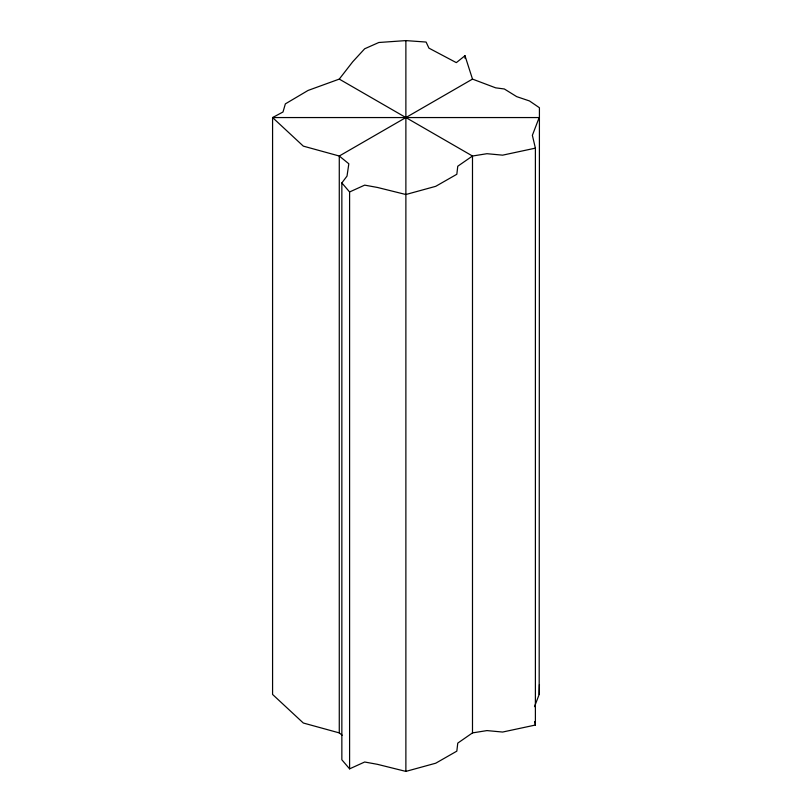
<?xml version="1.0" encoding="UTF-8"?>
<svg xmlns="http://www.w3.org/2000/svg" width="812" height="812" viewBox="0 0 812 812"><rect width="100%" height="100%" fill="white"/><g stroke="black" fill="none" stroke-linecap="round" stroke-linejoin="round"><path stroke-width="1.22" d="M534.499 706.663L539.178 694.443L539.422 684.607M342.136 735.225L339.274 732.901L303.312 723.015L272.578 694.443L272.578 117.557L539.178 117.557L532.367 135.33L535.392 148.149L535.392 725.035L502.618 732.048L486.967 730.587L472.493 732.901L457.765 743.112L456.831 751.141L435.729 763.209L405.878 771.4L377.418 764.325L364.669 762.011L349.596 768.852L341.852 759.788L341.852 182.913L347.018 176.082L348.835 163.78L339.274 156.016L303.312 146.13L272.578 117.557L283.002 111.995L285.357 103.875L308.073 90.436L339.274 79.099L352.733 61.763L364.669 48.781L378.818 42.498L405.878 40.6L426.107 42.051L428.929 48.131L456.324 62.636L464.992 55.723L472.493 79.099L495.655 87.838L504.343 88.985L516.696 96.638L529.485 100.952L539.422 107.732L539.178 694.443M472.493 79.099L339.274 156.016L339.274 732.901M349.596 768.852L349.596 191.967L364.669 185.136L377.418 187.45L405.878 194.515L435.729 186.324L456.831 174.265L457.765 166.227L472.493 156.016L486.967 153.701L502.618 155.163L535.392 148.149M339.274 79.099L472.493 156.016L472.493 732.901M341.852 182.913L349.596 191.967M534.57 721.533L535.392 725.035M464.992 55.723L464.992 58.261M405.878 40.6L405.878 771.4"/></g></svg>
